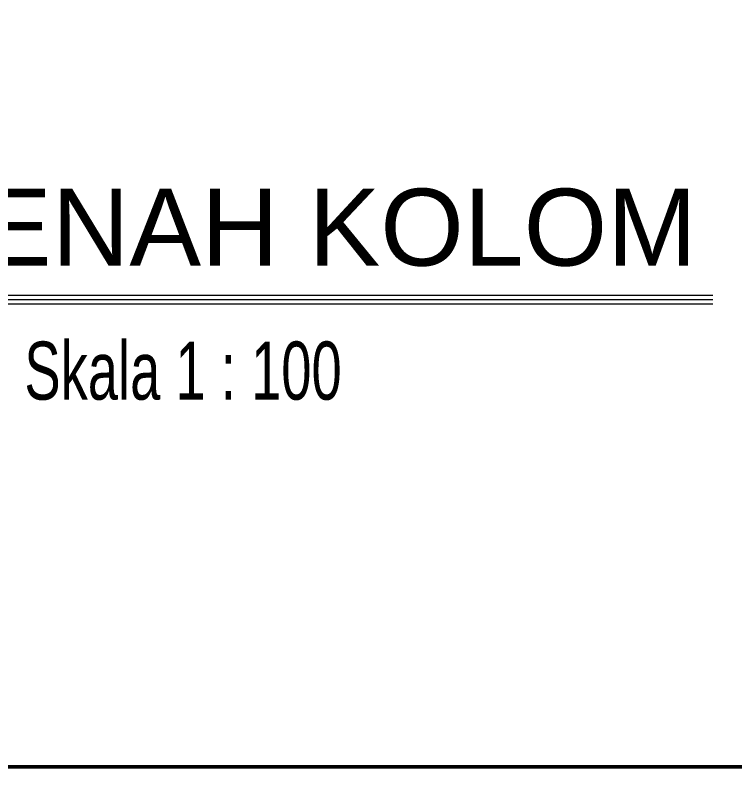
# Model space of a CAD drawing. Header units: centimetres. Extents: x -377343 to 693706, y 194584 to 813780.
# Drawn here: x 170419.8 to 170858.9, y 497772 to 498238 of the extents above; entities that cross this region are included whole.
import ezdxf

# ---------------------------------------------------------------- set-up
doc = ezdxf.new("R2010")
doc.units = ezdxf.units.CM
doc.layers.add('Legenda', color=252, linetype='Continuous', lineweight=20)
doc.layers.add('PIPA', color=11, linetype='Continuous')
doc.layers.add('TEXT', color=7, linetype='Continuous')
doc.styles.add('ROMANS', font='ROMANS.SHX', dxfattribs={"width": 0.7})
doc.styles.get("Standard").update_dxf_attribs({"font": 'arial.ttf'})

msp = doc.modelspace()

# ---------------------------------------------------------------- linework, layer by layer
at = {"layer": 'Legenda', "color": 1, "lineweight": 50}
msp.add_lwpolyline([(168797.493, 500582.743), (172168.186, 500582.743), (172168.186, 497779.182), (168797.493, 497779.182)], close=True, dxfattribs=at)
at = {"layer": 'PIPA', "lineweight": 35, "extrusion": (0, 0.816497, 0.57735), "elevation": 193451.324}
msp.add_lwpolyline([(-421704.212, -325591.681), (-159560.265, -63447.734), (377343.333, -600351.331), (-158232.47, -1135927.133), (-693706.405, -600453.199), (-454216.825, -360963.619)], dxfattribs=at)
at = {"layer": 'TEXT', "color": 2, "linetype": 'Continuous', "lineweight": 9}
for p, q in [((170319.128, 498067.178), (170845.421, 498067.178)), ((170319.128, 498061.803), (170845.421, 498061.803))]:
    msp.add_line(p, q, dxfattribs=at)
at = {"layer": 'TEXT', "color": 2, "linetype": 'Continuous', "lineweight": 15}
msp.add_line((170328.575, 498064.491), (170845.421, 498064.491), dxfattribs=at)

# ---------------------------------------------------------------- texts
at = {"layer": 'TEXT', "color": 2}
msp.add_text('DENAH KOLOM ', height=46.96188, dxfattribs=at).set_placement((170350.934, 498085.171))
at = {"layer": 'TEXT', "color": 2, "lineweight": 15, "insert": (170425.342, 498038.818), "char_height": 35.44622, "width": 16665.704, "attachment_point": 1, "style": 'ROMANS'}
msp.add_mtext('\\pt3.96;{\\fColonna MT|b0|i0|c0|p82;Skala 1 : 100}', dxfattribs=at)

doc.saveas('drawing.dxf')
